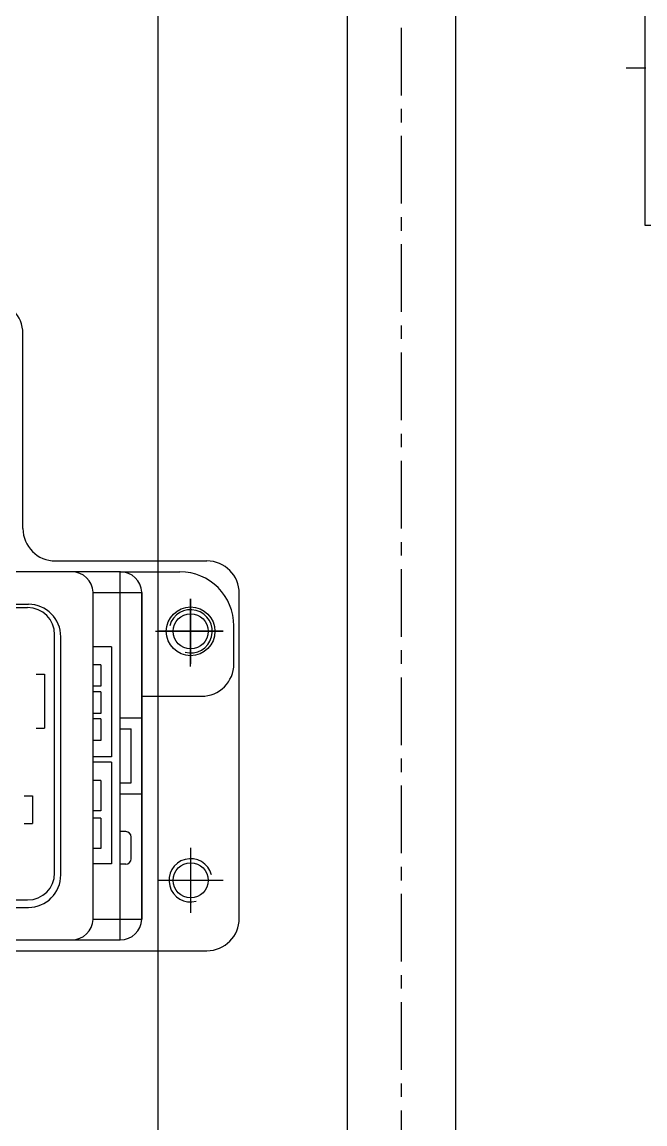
# Model space of a CAD drawing. Header units: inches. Extents: x 0 to 77285, y -118 to 40065.
# Drawn here: x 21165.8 to 21223.3, y 5548.4 to 5650.2 of the extents above; entities that cross this region are included whole.
import ezdxf

# ---------------------------------------------------------------- set-up
doc = ezdxf.new("R2010")
doc.units = ezdxf.units.IN
doc.header["$LTSCALE"] = 5
doc.header["$MEASUREMENT"] = 0
doc.linetypes.add('CENTER', pattern=[2, 1.25, -0.25, 0.25, -0.25])
for name, color, linetype in [('11', 1, 'CENTER'), ('44', 4, 'Continuous'), ('99', 181, 'Continuous'), ('A', 8, 'Continuous'), ('T', 3, 'Continuous'), ('Y', 60, 'Continuous')]:
    doc.layers.add(name, color=color, linetype=linetype)

# ---------------------------------------------------------------- blocks, each defined once
blk = doc.blocks.new('af!@$!2^^&&@$aD읾ㅇㄹA$C5BB358B1')
for p, q in [((1.74, 42), (43.74, 42)), ((1.74, 42), (1.74, 0)), ((43.74, 42), (43.74, 32.5)), ((12.24, 32.5), (11.24, 31.5)), ((43.74, 32.5), (11.24, 0)), ((12.24, 32.5), (43.74, 32.5)), ((13.99, 32.5), (34.49, 32.5)), ((13.99, 31), (13.99, 32.5)), ((34.49, 32.5), (34.49, 31)), ((11.24, 31.5), (11.24, 0)), ((34.49, 31), (13.99, 31)), ((16.73, 29.7), (13.99, 31)), ((34.49, 31), (31.74, 29.7)), ((16.73, 25.11), (16.73, 29.7)), ((20.48, 25.14), (20.48, 29.7)), ((27.99, 25.14), (27.99, 29.7)), ((31.74, 29.7), (31.74, 25.11)), ((11.24, 24.75), (12.74, 24.75)), ((11.24, 4.04), (11.24, 24.54)), ((12.74, 24.75), (12.74, 4.25)), ((12.74, 24.75), (14.04, 22.01)), ((17.79, 24.5), (16.73, 25.11)), ((30.68, 24.5), (17.79, 24.5)), ((20.24, 23.8), (20.24, 24.5)), ((28.24, 23.8), (28.24, 24.5)), ((31.74, 25.11), (30.68, 24.5)), ((28.24, 23.8), (20.24, 23.8)), ((21.04, 23), (20.24, 23.8)), ((27.44, 23), (28.24, 23.8)), ((27.44, 23), (21.04, 23)), ((14.04, 22.01), (18.63, 22.01)), ((18.63, 22.01), (19.24, 20.94)), ((19.24, 20.94), (19.24, 8.06)), ((19.94, 18.5), (19.24, 18.5)), ((19.94, 18.5), (19.94, 10.5)), ((20.74, 17.7), (19.94, 18.5)), ((18.59, 18.25), (14.04, 18.25)), ((20.74, 17.7), (20.74, 11.3)), ((20.74, 11.3), (19.94, 10.5)), ((18.59, 10.75), (14.04, 10.75)), ((19.94, 10.5), (19.24, 10.5)), ((19.24, 8.06), (18.63, 6.99)), ((14.04, 6.99), (12.74, 4.25)), ((18.63, 6.99), (14.04, 6.99)), ((12.74, 4.25), (11.24, 4.25)), ((1.74, 0), (11.24, 0))]:
    blk.add_line(p, q)
for centre, radius, start, end in [((18.61, 32.11), 3.06, 232.1211, 307.8789), ((24.24, 40.32), 11.26, 250.5288, 289.4712), ((29.87, 32.11), 3.06, 232.1211, 307.8789), ((18.61, 27.56), 3.06, 232.1211, 307.8789), ((24.24, 35.76), 11.26, 250.5288, 289.4712), ((29.87, 27.56), 3.06, 232.1211, 307.8789), ((11.62, 20.13), 3.06, 322.1211, 37.8789), ((16.18, 20.13), 3.06, 322.1211, 37.8789), ((3.42, 14.5), 11.26, 340.5288, 19.4712), ((7.98, 14.5), 11.26, 340.5288, 19.4712), ((11.62, 8.87), 3.06, 322.1211, 37.8789), ((16.18, 8.87), 3.06, 322.1211, 37.8789)]:
    blk.add_arc(centre, radius, start, end)
at = {"layer": '11'}
for p, q in [((24.24, 20.66), (24.24, 44.03)), ((21.83, 14.5), (0, 14.5))]:
    blk.add_line(p, q, dxfattribs=at)
blk = doc.blocks.new('A$Cf2a5df7b')
blk.add_line((-22.5, -685, 0), (-22.5, 0))
at = {"layer": '11'}
blk.add_line((0, -685, 0), (0, 0), dxfattribs=at)
at = {"layer": 'A'}
for p, q in [((-5, -685, 0), (-5, 0)), ((5, -685, 0), (5, 0))]:
    blk.add_line(p, q, dxfattribs=at)
at = {"layer": '44', "extrusion": (0, 0, -1), "xscale": -1, "zscale": -1}
blk.add_blockref('af!@$!2^^&&@$aD읾ㅇㄹA$C5BB358B1', (-20.76, -87), dxfattribs=at)
blk = doc.blocks.new('A$C9c3b0687E')
for p, q in [((114.5, 28.5), (8.5, 28.5)), ((114.5, 28.5), (8.5, 28.5)), ((111.5, 28.5), (111.5, 28.5)), ((114.5, 28.5), (120, 28.5)), ((114.5, -5.5), (114.5, 28.5)), ((112, -3.6), (112, 26.6)), ((112, 26.6), (116.49, 26.6)), ((114.5, 4.5), (114.5, 26.6)), ((116.5, 26.6), (116.49, -3.6)), ((116.49, -3.6), (116.5, 26.6)), ((90.1, 25.5), (106, 25.5)), ((90.03, 25.19), (105.93, 25.19)), ((125, 20), (125, 23.5)), ((108.43, 0.69), (108.43, 22.69)), ((109, 0.5), (109, 22.5)), ((113.7, 21.57), (112, 21.57)), ((113.7, 21.57), (113.7, 11.42)), ((112.7, 19.92), (112, 19.92)), ((112.7, 19.92), (112.7, 17.92)), ((106.73, 19.05), (107.48, 19.05)), ((107.48, 19.05), (107.48, 14.05)), ((112.7, 17.92), (112, 17.92)), ((112.7, 17.42), (112, 17.42)), ((112.7, 17.42), (112.7, 15.42)), ((116.5, 17), (122, 17)), ((112.7, 15.42), (112, 15.42)), ((112.7, 14.92), (112, 14.92)), ((112.7, 14.92), (112.7, 12.92)), ((114.5, 15), (116.5, 15)), ((106.73, 14.05), (107.48, 14.05)), ((114.5, 14), (115.5, 14)), ((115.5, 9), (115.5, 14)), ((112.7, 12.92), (112, 12.92)), ((113.7, 11.42), (112, 11.42)), ((113.7, 10.93), (112, 10.93)), ((113.7, 10.93), (113.7, 1.53)), ((112.7, 9.23), (112, 9.23)), ((112.7, 9.23), (112.7, 6.43)), ((114.5, 9), (115.5, 9)), ((105.62, 7.81), (106.37, 7.81)), ((106.37, 7.81), (106.37, 5.26)), ((114.5, 8), (116.5, 8)), ((112.7, 6.43), (112, 6.43)), ((105.62, 5.26), (106.37, 5.26)), ((112.7, 5.73), (112, 5.73)), ((112.7, 5.73), (112.7, 2.93)), ((115, 4.5), (114.5, 4.5)), ((115.5, 2), (115.5, 4)), ((112.7, 2.93), (112, 2.93)), ((113.7, 1.53), (112, 1.53)), ((115, 1.5), (114.5, 1.5)), ((114.5, -3.6), (114.5, 1.5)), ((16.43, -1.81), (105.93, -1.81)), ((16.5, -2.5), (106, -2.5)), ((112, -3.6), (116.49, -3.6)), ((6.5, -5.5), (114.5, -5.5)), ((6.5, -5.5), (114.5, -5.5))]:
    blk.add_line(p, q)
blk.add_circle((121, 23), 2.25)
for centre, radius, start, end in [((110, 26.5), 2, 2.9928, 89.9448), ((114.5, 26.5), 2, 2.9928, 89.9448), ((120, 23.5), 5, 0, 90), ((106, 22.5), 3, 0, 90), ((105.93, 22.69), 2.5, 0, 90), ((122, 20), 3, 270, 0), ((115, 4), 0.5, 0, 90), ((115, 2), 0.5, 270, 0), ((105.93, 0.69), 2.5, 270, 0), ((106, 0.5), 3, 270, 0), ((110, -3.5), 2, 270.0552, 357.0072), ((114.5, -3.5), 2, 270, 357.134)]:
    blk.add_arc(centre, radius, start, end)
at = {"layer": '11'}
for p, q in [((121, 19.75), (121, 26.25)), ((117.75, 23), (124.25, 23))]:
    blk.add_line(p, q, dxfattribs=at)
blk = doc.blocks.new('A$Ca62d125e')
for p, q in [((-42, 59), (42, 59)), ((-45, 38), (-45, 56)), ((45, 38), (45, 56)), ((-62, 35), (-48, 35)), ((48, 35), (62, 35)), ((-65, 32), (-65, 2)), ((65, 2), (65, 32)), ((-62, -1), (62, -1))]:
    blk.add_line(p, q)
for points in [[(-32.5, 53.5, 1), (-32.5, 44.5), (-12.5, 44.5, 1), (-12.5, 53.5)], [(12.5, 53.5, 1), (12.5, 44.5), (32.5, 44.5, 1), (32.5, 53.5)]]:
    blk.add_lwpolyline(points, format="xyb", close=True)
for centre in [(-60.51, 28.5), (60.5, 28.5), (-60.5, 5.5), (60.5, 5.5)]:
    blk.add_circle(centre, 1.62)
for centre, start, end in [((-42, 56), 90, 180), ((42, 56), 0, 90), ((-48, 38), 270, 0), ((48, 38), 180, 270), ((-62, 32), 90, 180), ((62, 32), 0, 90), ((-62, 2), 180, 270), ((62, 2), 270, 0)]:
    blk.add_arc(centre, 3, start, end)
at = {"layer": '11'}
for p, q in [((0, -2), (0, 60)), ((-32.5, 43.5), (-32.5, 54.5)), ((-12.5, 43.5), (-12.5, 54.5)), ((12.5, 43.5), (12.5, 54.5)), ((32.5, 43.5), (32.5, 54.5)), ((-38, 49), (-7, 49)), ((7, 49), (38, 49)), ((-60.51, 31.5), (-60.51, 25.5)), ((60.5, 31.5), (60.5, 25.5)), ((-57.51, 28.5), (-63.51, 28.5)), ((63.5, 28.5), (57.5, 28.5)), ((-60.5, 8.5), (-60.5, 2.5)), ((60.5, 8.5), (60.5, 2.5)), ((-63.5, 5.5), (-57.5, 5.5)), ((63.5, 5.5), (57.5, 5.5))]:
    blk.add_line(p, q, dxfattribs=at)
at = {"layer": 'T'}
for centre, start, end in [((-60.51, 28.5), 15, 285), ((60.5, 28.5), 255, 165), ((-60.5, 5.5), 255, 165), ((60.5, 5.5), 15, 285)]:
    blk.add_arc(centre, 2, start, end, dxfattribs=at)
blk = doc.blocks.new('A$C42cd6ffb')
at = {"layer": '99'}
blk.add_blockref('A$C9c3b0687E', (-55.5, 642.5), dxfattribs=at)
at = {"layer": 'Y'}
blk.add_blockref('A$Ca62d125e', (5, 637), dxfattribs=at)

msp = doc.modelspace()

# ---------------------------------------------------------------- block references
for name, p in [('A$C42cd6ffb', (21115.84825064, 4928.38410828, 0)), ('A$Cf2a5df7b', (21200.84825064, 5718.38410828, -0.00000001))]:
    msp.add_blockref(name, p)

doc.saveas('drawing.dxf')
